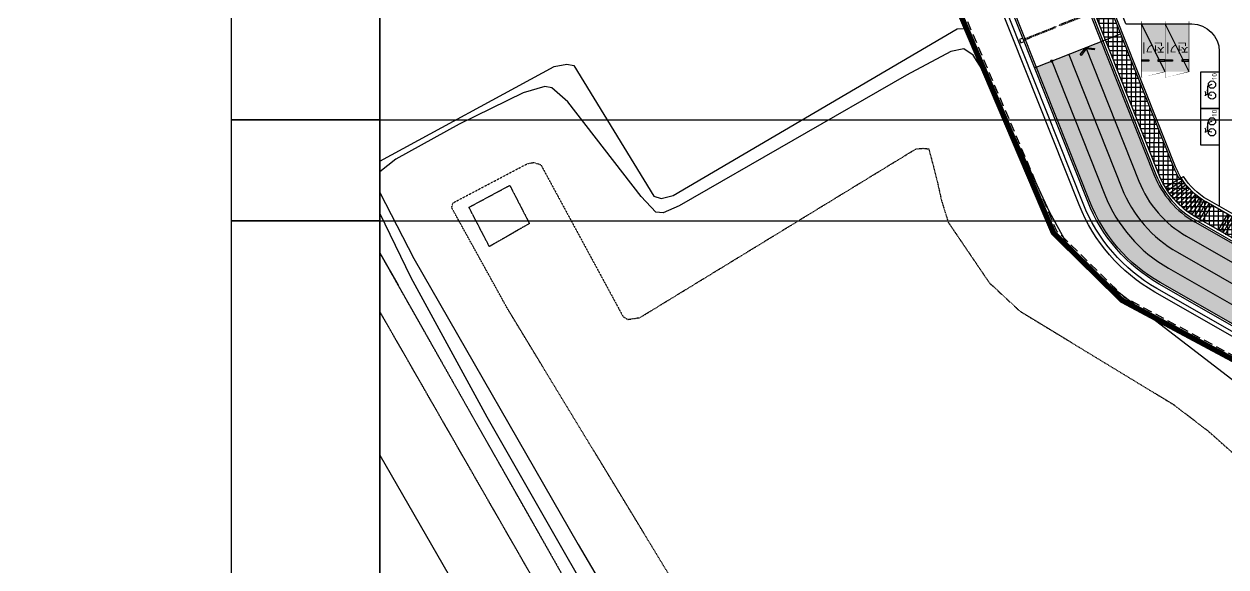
# Model space of a CAD drawing. Extents: x 152195838 to 160350639, y 364657247 to 370318102.
# Drawn here: x 157421036 to 157552073, y 364945318 to 365004488 of the extents above; entities that cross this region are included whole.
import ezdxf
from ezdxf.enums import TextEntityAlignment as Align
from ezdxf.xclip import XClip

# ---------------------------------------------------------------- set-up
doc = ezdxf.new("R2010")
doc.units = 0
doc.header["$MEASUREMENT"] = 0
for name, pattern in [('5M2P5', [7.5, 5, -2.5]), ('5M5', [10, 5, -5]), ('AAA004', [3, 2, -1]), ('B0024120', [15, 10, -1.75, -3.25]), ('DIVIDEX2', [2.5, 1, -0.5, 0, -0.5, 0, -0.5]), ('HIDDEN', [2, 1, -1]), ('PHANTOM2', [1.25, 0.625, -0.125, 0.125, -0.125, 0.125, -0.125]), ('사무실2종$0$ACAD_ISO04W100', [30, 24, -3, 0, -3])]:
    doc.linetypes.add(name, pattern=pattern)
doc.layers.get('0').update_dxf_attribs({"linetype": 'CONTINUOUS'})
for name, color, linetype in [('-2L-F-시설물', 1, 'CONTINUOUS'), ('0 구역계(부지)', 5, 'PHANTOM2'), ('4A.TEC SITE', 1, 'DIVIDEX2'), ('4A.TEC 주차 일반', 8, 'CONTINUOUS'), ('4A.TEC 주차 장애인', 8, 'CONTINUOUS'), ('4A.TEC 주차 확장형', 8, 'CONTINUOUS'), ('4A.TEC 해치 1', 9, 'CONTINUOUS'), ('A0013116', 1, 'CONTINUOUS'), ('A0013118', 1, 'CONTINUOUS'), ('A0023216', 7, 'CONTINUOUS'), ('A0033324', 1, '5M2P5'), ('B0014116', 7, '5M2P5'), ('B0024120', 3, 'B0024120'), ('F0017111', 30, 'CONTINUOUS'), ('F0027217', 7, 'CONTINUOUS'), ('F0037221', 7, 'CONTINUOUS'), ('F0037223', 7, '5M5'), ('main-plan$0$S', 6, 'CONTINUOUS'), ('㈜SE&C 심볼', 7, 'CONTINUOUS'), ('㈜SE&C 패턴 1', 8, 'CONTINUOUS')]:
    doc.layers.add(name, color=color, linetype=linetype)
doc.layers.add('DEFPOINT', color=135, linetype='CONTINUOUS', plot=False)
doc.styles.add('WMF-굴림0', font='')
doc.styles.add('맑은고딕', font='malgun.ttf')
doc.styles.get('WMF-굴림0').set_extended_font_data('Gulim')
pattern_1 = [(45, (157563952.6483679, 365006166.7660249), (-353.5533905932737, 353.5533905932738), []), (135, (157563952.6483679, 365006166.7660249), (-353.5533905932738, -353.5533905932737), [])]

# ---------------------------------------------------------------- blocks, each defined once
blk = doc.blocks.new('zw$C900')
at = {"layer": '0 구역계(부지)', "linetype": 'AAA004', "ltscale": 500, "flags": 128}
blk.add_lwpolyline([(-78575.8932724297, -83230.30794084072), (-84357.52812409401, -81321.10084974766), (-100486.9319172502, -75984.04069459438), (-109940.8102836311, -75633.03840070963), (-142159.2510149181, -85468.1913998127), (-161435.4577414691, -88756.73952740431), (-252852.3344921768, -90933.8607569933), (-260150.7376671731, -93735.62840306759), (-271129.4702801704, -102323.2394729257), (-291575.3070510626, -111577.3056328893), (-291455.8876899481, -113105.1623399258), (-292591.464776963, -125163.3185972571), (-292604.9398376942, -129352.5512968898), (-292051.2498914599, -132630.4669334888), (-291059.9463451207, -134529.9112989902), (-289084.8915148973, -141317.8479357362), (-289168.1682510674, -144286.5942445397), (-285316.7853286266, -146398.6944502592), (-285092.2347350717, -151579.9403541684), (-282702.2990558743, -162240.2937548757), (-272699.5918095708, -185723.8980418444), (-265308.7544811368, -192984.7446083426), (-216757.7963278592, -218935.9037465453), (-205440.1201757491, -225775.3245515227), (-188949.1560822427, -237591.2476690412), (-187639.6696222126, -238239.814555645), (-161500.0768897235, -240648.123149097), (-136284.3979222476, -235183.7232787609), (-121461.5362841785, -234587.9591162205), (-113065.7757844627, -233535.7110973001), (-95240.97689574957, -239555.8694114685), (-74879.59899285436, -238437.4060658216)], close=True, dxfattribs=at)
at = {"layer": '4A.TEC SITE', "color": 10, "linetype": '사무실2종$0$ACAD_ISO04W100', "ltscale": 300, "const_width": 600}
blk.add_lwpolyline([(-252931.0630389154, -90535.62228399515), (-260350.0068300664, -93383.66399717331), (-271338.1209399998, -101978.6133136153), (-271338.1209399998, -101978.6133136153), (-271338.1209399998, -101978.6133136153), (-271338.1209399998, -101978.6133136153), (-291995.9633761346, -111328.6361455917), (-291857.3570669591, -113101.9715337157), (-292991.4043308794, -125143.8833224773), (-293005.0477540791, -129385.4578686953), (-292435.1274232566, -132759.4594678283), (-291432.9268952906, -134679.783623755), (-289486.4936248362, -141369.3526955843), (-289574.8661992252, -144519.7613940239), (-285706.6556045711, -146641.0899031162), (-285490.3208156526, -151632.7655926943), (-283084.6201042235, -162363.4392185211), (-273036.5088972747, -185953.639511764), (-265548.0435034335, -193310.3970518112), (-216955.6549383104, -219283.7013186216)], dxfattribs=at)
blk = doc.blocks.new('dwgE1B8')
at = {"layer": 'A0013116', "flags": 128}
blk.add_lwpolyline([(874741.9681598544, 1181773.845905781), (891172.7152283192, 1117491.497779489), (890908.4935258627, 1113825.251627326), (889470.8974496126, 1109035.423211038), (888720.7208139896, 1107799.729676664), (884327.521881938, 1101925.037017226), (876823.7625643611, 1096360.940455973), (869988.9610950947, 1091904.046867609), (856928.3652961254, 1087641.346490562), (855954.0169597864, 1087152.086334527), (853516.3458387852, 1084831.790608227), (851597.4911819696, 1082346.711952209), (849772.4810448885, 1078331.962890625), (849112.5188713074, 1075991.045996308), (848194.9853556156, 1062550.706573248), (847502.384041667, 1060583.713938355), (846810.6794252992, 1059943.243232906), (836764.4559363127, 1054750.809895575), (824125.1447361112, 1047818.174625576), (800763.1917629242, 1034119.38675499), (787422.0021555424, 1026104.674466372), (788018.6251051426, 1024453.235585332), (790120.8817303181, 1020756.183997035), (801587.9275522232, 1000582.503153741)], dxfattribs=at)
at = {"layer": 'A0013118', "flags": 128}
blk.add_lwpolyline([(641181.2812626362, 923583.6710169315), (652373.6554556489, 929997.577041328), (777935.8784494996, 1001953.556643665), (785589.6571809053, 1006339.616859674), (793110.384398222, 993285.4082448483), (865561.8264610171, 867527.401512444), (866187.2321221828, 866441.9843273759), (867116.2317391634, 864829.5617166162), (876117.7736518383, 849205.1476778388), (879439.6484508514, 843439.2759721875), (882397.4762011766, 838305.0623552203), (889608.7787110806, 825787.6705183387), (890511.8409747481, 824220.4175351858), (890843.2921358347, 823644.9134802818), (895128.536603272, 816206.7643003464), (896032.6924245358, 814637.364705801)], dxfattribs=at)
at = {"layer": 'A0023216', "flags": 128}
blk.add_lwpolyline([(777602.2544033527, 1022884.391278923), (786575.9381939173, 1027557.348898292), (790660.6081002951, 1029684.415353715)], dxfattribs=at)
at = {"layer": 'A0033324', "flags": 128}
blk.add_lwpolyline([(899869.3690564632, 827897.4062047005), (906632.4064917564, 815011.2415004373), (914146.6792293787, 813454.9897626042), (957107.105384171, 838009.1142339706), (957613.3317131996, 836353.1202386022), (958116.6913850904, 833298.8549301624), (957018.9736104012, 830948.8305885196), (922406.1284366846, 810440.5095477104), (920602.5464898348, 809529.6452980042), (919308.8433238268, 809156.7288879156), (912901.4554316998, 809779.0025013685), (909623.6445029378, 810515.1258196235), (907534.6161568165, 811204.0093861222), (905918.3644033074, 812130.7402633429), (903934.6048282385, 813770.328243792), (831144.637785852, 942171.424896121), (822701.1311990023, 957461.8932983279), (786181.2947154045, 1021025.12220031), (785740.9458293915, 1022530.312838137), (786272.9011226892, 1023832.061541438), (787497.6756656766, 1025895.045488358), (788018.617682159, 1024453.253567696), (867058.8705266714, 885086.1876846552), (874938.745870769, 871624.3309935927), (875920.7997523546, 869288.2334548831), (884164.2411442995, 855235.5189735293), (884853.089505136, 854477.8355650902), (891606.9795212746, 842560.1532238722), (891589.2673363686, 842180.5334028602), (898569.334523797, 829625.4427960515)], close=True, dxfattribs=at)
at = {"layer": 'B0014116', "flags": 128}
blk.add_lwpolyline([(815902.2598798871, 1007276.032371044), (811537.6031911969, 1004765.358464956), (809311.7288895845, 1009050.470773637), (813751.8285858035, 1011436.876167774)], close=True, dxfattribs=at)
at = {"layer": 'B0024120', "flags": 128}
blk.add_lwpolyline([(762859.4773356318, 1008573.669331729), (772567.5689560175, 1014694.849461675), (800263.4796161652, 1030504.687806308), (827210.9908185005, 1045537.683386743), (846102.0656015873, 1056148.828267276)], dxfattribs=at)
at = {"layer": 'F0017111', "flags": 128}
for points in [[(798373.5999485254, 1029931.763067305), (792074.3469522595, 1027046.561006725), (789762.7854256034, 1026165.779711366), (789189.4795975685, 1026046.378074646), (788559.6276581287, 1026184.357772708), (788263.4435617328, 1026322.927435517), (785855.5433078408, 1029780.258918583)], [(783693.5205786228, 1029503.966385484), (781986.6340434551, 1028968.787402451), (781819.7607161999, 1028911.842885792), (778880.9237148762, 1026959.001635075), (771107.0901815891, 1021123.644622028), (767890.6503859162, 1019219.60169661), (767739.367933631, 1018991.126665473), (768473.4833025932, 1015890.260957837), (768421.2743501663, 1014356.299383461), (767356.1049833298, 1011299.428880215), (765576.9750272632, 1007874.624376595), (764164.5637506247, 1006472.902845204), (761620.1696429253, 1005031.721327007), (753563.521586299, 1001796.855800867)], [(898308.3919235468, 985795.5915107131), (876914.1965513229, 1002248.859967291), (874836.6556147337, 1004454.249606371), (872600.171353817, 1008556.59973371), (865834.5784276724, 1023151.78737098), (864289.6158161759, 1025626.148947537), (863246.889408946, 1026307.795035601), (861828.0848148465, 1026015.771372974), (857013.7065533996, 1023455.821565688), (832212.1499939561, 1009207.067807674), (830499.2696053982, 1008440.807225704), (829677.5258692503, 1008528.732361376), (828075.8176299334, 1010222.322624087), (820088.5258824825, 1020532.727168798), (818353.872208178, 1022079.289758503), (817598.2910702229, 1022227.583574533), (815220.5828307867, 1021507.179166794), (808232.1228375435, 1018114.161777675), (801335.0303019881, 1014274.394551635), (799380.2491119504, 1012730.208688617), (799174.2398697734, 1012056.079993784), (799498.8764013052, 1010863.633805513), (803313.5079520941, 1003483.956588686), (821225.6349118948, 972299.7074559927), (850083.4596494436, 923266.5234062076)]]:
    blk.add_lwpolyline(points, dxfattribs=at)
at = {"layer": 'F0037221', "flags": 128}
blk.add_lwpolyline([(872110.2372368574, 881829.8432440758), (871082.4562692642, 882252.6622336507), (870503.888643086, 882849.4587239623), (847431.3921742439, 923004.5358259082), (811302.0402873755, 986179.4854516387), (802989.773598671, 1001367.031747699), (797822.8817285299, 1012079.156254053), (798284.1926913261, 1012948.359486282), (799227.9279341698, 1013883.153549552), (818592.1971286535, 1024388.621392488), (819969.1092755198, 1024658.689174473), (820732.0780051351, 1024501.273958743), (829457.5293955803, 1010248.813405395), (830260.9429754019, 1010004.243202209), (831581.8644182086, 1010318.994838595), (862544.963603437, 1028490.606312573), (863541.397876054, 1028531.575445354)], dxfattribs=at)
at = {"layer": 'F0037223', "flags": 128}
blk.add_lwpolyline([(874013.556358099, 898240.0534659624), (873624.5119587183, 898430.1078202724), (867494.1806242466, 907491.1221439242), (862359.3405908346, 908493.9611978531), (859830.8792065978, 912213.6345978975), (860388.132080853, 917052.5507918596), (860247.81591928, 918719.8588012457), (838168.099799037, 957427.6963326335), (813569.9689632654, 997897.2836860418), (807417.8402193189, 1009016.867842913), (807582.882193625, 1009535.797765791), (815703.4478119016, 1013813.528336406), (816373.6610456705, 1013931.316369057), (817134.3442439437, 1013702.178498507), (826104.3077148199, 997141.1484949589), (826640.4570317268, 996825.2082742453), (827943.7334924936, 997025.6931865811), (858045.142043829, 1015414.837366402), (858864.4134472609, 1015478.162581384), (859443.2731281519, 1015411.914528608), (860298.8778685927, 1012132.883071125), (860822.0331708789, 1009795.195355535), (861565.9289096594, 1007401.20489037), (866023.0633820295, 1000831.643181026), (869357.4951102138, 997734.7945094109), (886125.9340522289, 987547.0055684447), (889917.5179409981, 984645.5200020671), (914723.7590572834, 962554.6961875558), (916101.6342810392, 961304.8001784086), (916898.7899503708, 960314.5944645405), (917248.6451532245, 959222.2798756957), (917146.5230178237, 957353.7895355225), (913569.5104197264, 934364.5454061627), (912808.7491592169, 931746.8252390027), (912166.4254238605, 930051.0564796925), (910398.7299261093, 927583.3107928634), (879347.0313075781, 901820.7242595553), (874013.556358099, 898240.0534659624)], dxfattribs=at)
blk = doc.blocks.new('zw$707F')
at = {"color": 253, "linetype": 'HIDDEN', "ltscale": 50}
for p, q in [((3800, 250), (0, 250)), ((0, 150), (0, 250)), ((3800, 150), (0, 150))]:
    blk.add_line(p, q, dxfattribs=at)
at = {"color": 253}
blk.add_lwpolyline([(3800, 0), (4200, 0), (4200, 400), (3800, 400)], close=True, dxfattribs=at)
blk = doc.blocks.new('dwg1F34')
h = blk.add_hatch()
h.set_pattern_fill('ANSI37', color=253, scale=4000, angle=45, style=0)
h.set_pattern_definition([(90, (143763.4785319865, -224403.4306810498), (-500, 3.061616997868383e-14), []), (180, (143763.4785319865, -224403.4306810498), (-6.123233995736766e-14, -500), [])])
edge = h.paths.add_edge_path()
edge.add_line((171908.8488029242, 107361.563351512), (162624.6697680056, 112664.4243969917))
edge.add_arc((167435.5868528187, 121087.3144473433), 9699.9999998623, -158.3428538636815, -119.73378859024871, ccw=False)
edge.add_line((158420.3209071755, 117507.5127871037), (144571.603985548, 152383.7092644572))
edge.add_line((144571.603985548, 152383.7092644572), (141674.3931365907, 159679.9588285685))
edge.add_line((141674.3931365907, 159679.9588285685), (141674.3931366205, 178661.6055728793))
edge.add_arc((156026.5451142192, 165166.949832201), 19699.99999866613, 129.5807496384335, 136.7637711121773, ccw=False)
edge.add_line((143474.3931366205, 180350.2788702846), (143474.3931365907, 160024.2575954795))
edge.add_line((143474.3931365907, 160024.2575954795), (146102.7971367538, 153404.963198185))
edge.add_line((146102.7971367538, 153404.963198185), (160093.2568559945, 118171.8058784008))
edge.add_arc((167435.5868552625, 121087.3144484758), 7900.000002548771, 201.6571461397735, 211.7406433947803)
edge.add_line((160717.1254975796, 116931.3215435743), (160887.213126868, 117036.5365537405))
edge.add_arc((167435.5868523717, 121087.3144468069), 7699.999999206494, 211.7406433959918, 240.2662114108468)
edge.add_line((163616.6114349961, 114401.1027578712), (168276.5005586743, 111739.5056024194))
edge.add_line((168276.5005586743, 111739.5056024194), (172852.0176986158, 109126.0993428826))
edge.add_line((172852.0176986158, 109126.0993428826), (171908.8488029242, 107361.563351512))
at = {"layer": '㈜SE&C 패턴 1'}
h = blk.add_hatch(dxfattribs=at)
h.set_pattern_fill('ANSI31', color=253, scale=50.00000000000001, angle=270.0000000000022, style=0)
h.set_pattern_definition([(270.000000000001, (-8024776.901985973, 2428035.827626705), (274.96306577, 1.089972556655994e-11), [158.7499999999999, -317.4999999999998]), (30.00000000000211, (-8024776.901985973, 2428035.827626705), (-137.4815328850094, 238.125000059266), [158.749999999999, -317.499999999998]), (330.0000000000023, (-8024776.901985973, 2427877.077626705), (137.4815328849906, 238.1250000592768), [158.749999999999, -317.4999999999981])])
edge = h.paths.add_edge_path()
edge.add_line((170038.9243758321, 103863.198458612), (169408.7799093723, 104010.128934443))
edge.add_line((169408.7799093723, 104010.128934443), (170353.2916657329, 103125.4934189916))
edge.add_line((170353.2916657329, 103125.4934189916), (169723.1471993327, 103272.4238945842))
edge.add_line((169723.1471993327, 103272.4238945842), (168089.0148844421, 100215.1927902102))
edge.add_line((168089.0148844421, 100215.1927902102), (158607.3060063422, 105630.8773037791))
edge.add_arc((167435.5868381858, 121087.3147184253), 17799.99999996447, -158.3428537545866, -119.73378857424723, ccw=False)
edge.add_line((150892.1091358066, 114518.1941144466), (145105.559982717, 129090.8671799898))
edge.add_line((145105.559982717, 129090.8671799898), (152169.0673163533, 131895.6602467895))
edge.add_line((152169.0673163533, 131895.6602467895), (157955.6164693832, 117322.9871813059))
edge.add_arc((167435.5868373811, 121087.3147178292), 10199.99999903913, 201.6571462439632, 240.2662114279842)
edge.add_line((162376.6843390465, 112230.2550763488), (171673.0566879809, 106920.4295575619))
edge.add_line((171673.0566879809, 106920.4295575619), (170038.9243758321, 103863.198458612))
blk.add_line((144919.6782107651, 129017.0568361282), (154213.7668077052, 132707.5740292668))
at = {"linetype": 'Continuous'}
for points in [[(164052.8083064258, 187402.3791963458, 0.3959863456339382), (155706.8814990819, 188955.9712917209), (145125.2997104526, 182172.9149206877, 0.1545404745177182), (137323.831581682, 172799.0207486749), (135158.1124666333, 167491.8341882229, 0.285149166265295), (136252.3562915623, 161044.0901446939), (144139.1136851013, 152118.0563386679), (157955.6164679527, 117322.9871813059, 0.1700757999944927), (162376.684337616, 112230.2550762892), (171673.0566876233, 106920.4295569062)], [(164052.8083063662, 187052.943430841, 0.4096384395395679), (155814.8146218956, 188787.5953997374), (145233.2328332663, 182004.5390287042, 0.1545404745180287), (137509.0069632232, 172723.4556900859), (135343.2878481448, 167416.2691295743, 0.285149166265009), (136402.2334851921, 161176.5168294311), (144312.1097481847, 152224.3176679611), (158141.4982398748, 117396.7975251079, 0.1700757999948878), (162475.8785042763, 112403.9229124188), (171767.3735772073, 107096.8831560612)], [(160717.1254974902, 116931.3215433955, -0.04402596836411021), (160093.2568604946, 118171.8058667779), (146102.7971366346, 153404.9631980062), (143474.3931365013, 160024.2575953603), (143474.3931365609, 180350.2788701653)], [(160887.2131267488, 117036.5365535617, -0.04402596836459785), (160279.1386324465, 118245.6162105799), (146288.6789087355, 153478.7735415101), (143674.3931365013, 160062.5130138993), (143674.3931365013, 180513.4263485074)], [(168276.5005585849, 111739.5056022406), (163616.6114349067, 114401.1027576923, -0.1251130164180169), (160887.2131267786, 117036.5365535617, -0.1251130164180169)], [(168356.1388017833, 112039.5056022406), (163765.4026849866, 114661.6045117974, -0.1251130164179387), (161142.3445706367, 117194.3590689301, -0.1251130164179387)]]:
    blk.add_lwpolyline(points, format="xyb", dxfattribs=at)
at = {"flags": 128}
for points in [[(167994.6978857219, 100038.7389869094), (158508.1118498743, 105457.2091989517, -0.1700757999950708), (150706.2273765206, 114444.3835042715), (137392.2672487795, 147973.8642325997), (134258.620223254, 151520.4471826553), (130456.6183877289, 153602.6214368343)], [(168089.014775306, 100215.1925860643), (158607.3060165942, 105630.8770350814, -0.1700757999948734), (150892.1091485023, 114518.1938480735), (137565.2633118927, 148080.125561893), (134385.3497629166, 151679.0718004704), (130462.9180639982, 153827.1997210979)], [(167523.113437891, 99156.47099113464), (158012.1410163641, 104588.8700184822, -0.1700757999948954), (149776.8185167313, 114075.331785202), (136527.2869332433, 147442.5575862527), (133624.97252509, 150727.3240936995), (130425.1200062633, 152479.7300156355)], [(167735.3264394403, 99553.49158924818), (158235.3278914392, 104979.6226497293, -0.1700757999945505), (150195.0525036454, 114241.4050588012), (136916.5280752182, 147681.6455770731), (133910.1139892638, 151084.2294837236), (130641.2716194391, 152874.4178417921)], [(171908.8488028049, 107361.5633512735), (162624.6697679162, 112664.4243967533, -0.1700757999947295), (158420.320912838, 117507.5127723813), (144571.6039295495, 152383.7092420459)]]:
    blk.add_lwpolyline(points, format="xyb", dxfattribs=at)
at = {"linetype": 'Continuous'}
for points in [[(160887.2131267786, 117036.5365535617), (159186.3368342817, 115984.386451304)], [(159391.3621500134, 115666.9409425259), (161049.9651814699, 116784.5437270999)], [(160887.2131267786, 117036.5365535617), (161142.3445706367, 117194.3590689301)], [(159608.5967529714, 115357.7223171592), (161222.40914464, 116539.0815193653)], [(159837.7109310031, 115057.1998980641), (161404.2832859457, 116300.5224856138)], [(160078.3569412827, 114765.8298091888), (161595.3115621507, 116069.2287037373)], [(160330.1695384979, 114484.0542834997), (161795.2040362358, 115845.5512245893)], [(160592.7665288746, 114212.300991714), (162003.6573172212, 115629.8295393586)], [(160865.7493503094, 113950.9823928475), (162220.3550208509, 115422.391063869)], [(161148.7036777437, 113700.4951085448), (162444.9682497978, 115223.5506423712)], [(161441.2000512481, 113461.2193210721), (162677.1560927033, 115033.6100687981)], [(161742.7945285141, 113233.5181962252), (162916.5661416352, 114852.857629478)], [(162053.0293582976, 113017.737332046), (163162.8350271583, 114681.5676651597)], [(162371.4336752892, 112814.2042343616), (163415.5889695287, 114520.0001545548)], [(162682.36123541, 112631.4726586938), (163674.3029022515, 114368.1510196924)], [(162942.8629895747, 112482.6814086437), (163934.8046563864, 114219.3597696424)], [(164195.3064105511, 114070.5685195923), (163203.3647435308, 112333.8901586533)], [(165931.9847714603, 113078.626852572), (164940.04310444, 111341.9484916925)], [(165199.6013311148, 111190.6324020624), (166192.8624684215, 112929.6208745837)], [(165460.1030852199, 111041.8411520123), (166453.3642225564, 112780.8296245933)], [(165720.6048393846, 110893.0499019623), (166713.865976721, 112632.0383744836)]]:
    blk.add_lwpolyline(points, dxfattribs=at)
at = {"layer": '㈜SE&C 심볼', "color": 1, "ltscale": 10}
blk.add_lwpolyline([(151437.5696867406, 131138.0318189859), (151417.5851935446, 131001.7566865087), (150554.8253601193, 131083.5539668798), (149999.9719688594, 130382.0670119524), (149891.9464887083, 130467.51165694), (150496.1313689351, 131231.3671519756)], close=True, dxfattribs=at)
for points in [[(150496.1313689351, 131231.3671519756), (156282.680521965, 116658.6940864921, 0.1700757999925418), (161483.9368391633, 110667.2445512414), (170824.2046818435, 105332.3471652865)], [(146778.4959301353, 129755.160274744), (152565.0450832248, 115182.4872091413, 0.1700757999920883), (159500.0535061359, 107193.8878288865), (168937.8668904901, 101803.2751824856)]]:
    blk.add_lwpolyline(points, format="xyb", dxfattribs=at)
at = {"layer": '㈜SE&C 심볼', "color": 1, "ltscale": 10, "const_width": 169.0636650183253}
blk.add_lwpolyline([(146804.7652912438, 129835.5068734884, 1), (146752.2269912064, 129674.8138435483, 1)], format="xyb", close=True, dxfattribs=at)
at = {"layer": '㈜SE&C 패턴 1', "color": 253, "flags": 128}
blk.add_lwpolyline([(148637.3136495352, 130493.2637133598), (154423.8628025949, 115920.5906478167, 0.1700757999925831), (160491.9951726496, 108930.566190064), (169881.0357974768, 103567.811167419)], format="xyb", dxfattribs=at)
at = {"layer": 'main-plan$0$S', "lineweight": -3, "ltscale": 15, "xscale": -1, "rotation": 201.6571481236224}
blk.add_blockref('zw$707F', (147532.9342344999, 133816.4297119379), dxfattribs=at)
at = {"layer": 'main-plan$0$S', "lineweight": -3, "ltscale": 15, "rotation": 201.657148123622}
blk.add_blockref('zw$707F', (147161.1706954539, 133668.8090119362), dxfattribs=at)
blk = doc.blocks.new('XR_B2F$0$A$C480771E1')
at = {"layer": '4A.TEC 해치 1', "ltscale": 30}
blk.add_hatch(color=254, dxfattribs=at).paths.add_polyline_path([(0.0007990654557943344, 0.0007797037251293659), (0.0007990840822458267, 5200.000779703725), (2600.000799084082, 5200.000781978015), (2600.000799065456, 0.0007819780148565769)])
at = {"layer": '4A.TEC 주차 확장형'}
blk.add_line((0.0007990840822458267, 0.0007819780148565769), (2600.000799065456, 5200.000779703725), dxfattribs=at)
for points in [[(0.0007990654557943344, 0.0007797037251293659), (0.0007990840822458267, 5200.000779703725), (2600.000799084082, 5200.000781978015), (2600.000799065456, 0.0007819780148565769)], [(800.0007951743901, 1150.000781186391), (50.00079517439008, 1150.000781929586), (50.00079532340169, 1300.000781929586), (800.0007953234017, 1300.000781186391)], [(1800.000802993774, 1150.000781186391), (2550.000802993774, 1150.000781929586), (2550.000802844763, 1300.000781929586), (1800.000802844763, 1300.000781186391)]]:
    blk.add_lwpolyline(points, close=True, dxfattribs=at)
at = {"layer": '4A.TEC 주차 일반', "color": 8, "style": 'WMF-굴림0', "text_generation_flag": 2}
blk.add_text('확', height=1000, rotation=180, dxfattribs=at).set_placement((602.2634164099583, 3079.544597754988))
blk = doc.blocks.new('주차-장애인')
at = {"layer": '4A.TEC 해치 1', "ltscale": 30}
h = blk.add_hatch(color=254, dxfattribs=at)
h.paths.add_polyline_path([(-1275, 1499.999999999883), (-1125, 1499.999999999883), (-1125, 2249.999999999884), (-1275, 2249.999999999884)], flags=0)
h.paths.add_polyline_path([(-1125, 799.9999999998836), (-1275, 799.9999999998836), (-1275, 49.99999999988356), (-1125, 49.99999999988356)], flags=16)
h.paths.add_polyline_path([(-5000, 3299.999999999883), (-5000, 2299.999999999883), (0, 2299.999999999883), (0, 3299.999999999883)])
h.paths.add_polyline_path([(-4504.691376447675, 2384.188166230801), (-4850.42711520195, 2384.189530044678), (-4850.425419569016, 2814.054743319634), (-4448.649944901466, 3215.827047973755), (-3673.042873740197, 3215.83010759938)], flags=16)
h.paths.add_polyline_path([(-3461.516836643221, 3215.827777773025), (-2685.909765601158, 3215.830837368848), (-3517.562891840935, 2384.184272199753), (-4293.163844108581, 2384.187331795576)], flags=16)
h.paths.add_polyline_path([(-4660.17766726017, 3215.827692448976), (-4850.42458486557, 3025.582275688532), (-4850.423834562303, 3215.826941966894)], flags=16)
h.paths.add_polyline_path([(-3306.035359501839, 2384.183437764528), (-2474.383522152901, 3215.828713953378), (-1698.776450514793, 3215.831773519402), (-2530.43440759182, 2384.180378168705)], flags=16)
h.paths.add_polyline_path([(-2318.906875371933, 2384.179543763283), (-1487.252571940422, 3215.827285379055), (-711.6455008983612, 3215.830344974879), (-1543.305923223495, 2384.17648404825)], flags=16)
h.paths.add_polyline_path([(-1331.77839076519, 2384.175649702433), (-500.1198480129241, 3215.827631085995), (-149.5737661123276, 3215.829013913753), (-149.5720896720886, 2790.774731337908), (-556.1774389743805, 2384.1725899874)], flags=16)
h.paths.add_polyline_path([(-344.6496105194092, 2384.172051519039), (-149.573654294014, 2579.246468603495), (-149.5728849172592, 2384.171281963471)], flags=16)
h.paths.add_polyline_path([(-5000, 2299.999999999883), (-5000, 1430.001025646808), (-4739.999999880789, 1429.999999970081), (-4740.002208948134, 869.9999999998836), (-5000, 870.0010256380775), (-5000, -1.164153e-10), (0, -1.164153e-10), (0, 2299.999999999883)])
h.paths.add_polyline_path([(-2142.097122192383, 1547.916801988962, -3.722470103905922), (-2241.779517772418, 1405.786853164085), (-2644.400097727776, 1376.838501572492), (-2644.402078270912, 874.8422970174578), (-2779.017375349999, 874.8428279756336), (-2779.015433311462, 1367.159681856516), (-2913.63076877594, 1357.480861991527), (-2913.633450150491, 677.7531418799188), (-3542.583141079405, 411.1845041550695), (-3481.217271914736, 235.7157765956363), (-3608.285921206728, 191.276643398567), (-3711.315294146538, 485.8774221240308), (-3048.248395800591, 766.9060039817122), (-3048.24557185173, 1482.764881938579)], flags=16)
h.paths.add_polyline_path([(-3544.665892394871, 688.0948884944664), (-3363.115015552423, 765.0418534382477), (-3363.115015506745, 765.0418534277705), (-3363.115015552423, 765.0418534382477), (-3544.665892394871, 688.0948884944664, -0.2842203612393061), (-3919.191857967599, 1293.74031536805, 0.2842203612393062)], flags=0)
h.paths.add_polyline_path([(-1275, 2249.999999999884), (-1125, 2249.999999999884), (-1125, 1499.999999999883), (-1275, 1499.999999999883)], flags=16)
h.paths.add_polyline_path([(-1275, 799.9999999998836), (-1125, 799.9999999998836), (-1125, 49.99999999988356), (-1275, 49.99999999988356)], flags=0)
h.paths.add_polyline_path([(-3363.115015506745, 765.0418534277705), (-3544.665892362595, 688.0948884784012, -1.375770512780422), (-2641.844194054604, 1606.459033161285), (-2791.725917577744, 1595.682562619331, 1.47270877845371)], flags=16)
at = {"layer": '4A.TEC 주차 장애인', "color": 8}
for p, q in [((-5000, 3299.999999999883), (-5000, 1430.001025646808)), ((0, 3299.999999999883), (-5000, 3299.999999999883)), ((-4850.425419569016, 2814.054743319634), (-4850.42711520195, 2384.189530044678)), ((-4660.17766726017, 3215.827692448976), (-4850.42458486557, 3025.582275688532)), ((-4448.649944901466, 3215.827047973755), (-4850.425419569016, 2814.054743319634)), ((-4850.423834562303, 3215.826941966894), (-4850.42458486557, 3025.582275688532)), ((-4660.17766726017, 3215.827692448976), (-4850.423834562303, 3215.826941966894)), ((-3673.042873740197, 3215.83010759938), (-4504.691376447675, 2384.188166230801)), ((-3673.042873740197, 3215.83010759938), (-4448.649944901466, 3215.827047973755)), ((-3461.516836643221, 3215.827777773025), (-4293.163844108581, 2384.187331795576)), ((-2685.909765601158, 3215.830837368848), (-3517.562891840935, 2384.184272199753)), ((-2685.909765601158, 3215.830837368848), (-3461.516836643221, 3215.827777773025)), ((-2474.383522152901, 3215.828713953378), (-3306.035359501839, 2384.183437764528)), ((-1698.776450514793, 3215.831773519402), (-2530.43440759182, 2384.180378168705)), ((-1698.776450514793, 3215.831773519402), (-2474.383522152901, 3215.828713953378)), ((-1487.252571940422, 3215.827285379055), (-2318.906875371933, 2384.179543763283)), ((-711.6455008983612, 3215.830344974879), (-1543.305923223495, 2384.17648404825)), ((-711.6455008983612, 3215.830344974879), (-1487.252571940422, 3215.827285379055)), ((-500.1198480129241, 3215.827631085995), (-1331.77839076519, 2384.175649702433)), ((-149.5720896720886, 2790.774731337908), (-556.1774389743805, 2384.1725899874)), ((-149.5737661123276, 3215.829013913753), (-500.1198480129241, 3215.827631085995)), ((-149.5737661123276, 3215.829013913753), (-149.5720896720886, 2790.774731337908)), ((0, -1.164153e-10), (0, 3299.999999999883)), ((-5260.002208948137, 870.0020512937335), (-5259.999999880791, 1430.002051323536)), ((-5259.999999880791, 1430.002051323536), (-4739.999999880789, 1429.999999970081)), ((0, 2299.999999999883), (-5000, 2299.999999999883)), ((-4504.691376447675, 2384.188166230801), (-4850.42711520195, 2384.189530044678)), ((-4740.002208948134, 869.9999999998836), (-4739.999999880789, 1429.999999970081)), ((-3517.562891840935, 2384.184272199753), (-4293.163844108581, 2384.187331795576)), ((-2530.43440759182, 2384.180378168705), (-3306.035359501839, 2384.183437764528)), ((-1543.305923223495, 2384.17648404825), (-2318.906875371933, 2384.179543763283)), ((-556.1774389743805, 2384.1725899874), (-1331.77839076519, 2384.175649702433)), ((-1125, 2249.999999999884), (-1275, 2249.999999999884)), ((-1275, 2249.999999999884), (-1275, 1499.999999999883)), ((-1275, 1499.999999999883), (-1125, 1499.999999999883)), ((-1125, 1499.999999999883), (-1125, 2249.999999999884)), ((-149.573654294014, 2579.246468603495), (-344.6496105194092, 2384.172051519039)), ((-149.5728849172592, 2384.171281963471), (-344.6496105194092, 2384.172051519039)), ((-149.573654294014, 2579.246468603495), (-149.5728849172592, 2384.171281963471)), ((-4740.002208948134, 869.9999999998836), (-5260.002208948137, 870.0020512937335)), ((-5000, 870.0010256468087), (-5000, -1.164153e-10)), ((-1275, 49.99999999988356), (-1275, 799.9999999998836)), ((-1275, 799.9999999998836), (-1125, 799.9999999998836)), ((-1125, 49.99999999988356), (-1275, 49.99999999988356)), ((-1125, 799.9999999998836), (-1125, 49.99999999988356)), ((-5000, -1.164153e-10), (0, -1.164153e-10))]:
    blk.add_line(p, q, dxfattribs=at)
at = {"layer": '4A.TEC 주차 장애인', "color": 8, "extrusion": (0, 0, -1)}
for p, q in [((-5136.632404565811, 1055.279048561933), (-5159.782838225364, 1041.171590655926)), ((-5018.542986154557, 1097.095184445264), (-5154.017472147942, 1014.539468884351)), ((-5154.017472147942, 1014.539468884351), (-5120.256567597389, 953.613278150442)), ((-5098.887187242508, 968.1603912411957), (-5120.256567597389, 953.613278150442)), ((-4992.80070912838, 1082.636632948997), (-5119.528715372084, 1005.410864889505)), ((-5119.528715372084, 1005.410864889505), (-5098.887187242508, 968.1603912411957)), ((-4829.144998192788, 1217.888886541012), (-5019.007735133171, 1205.559329777839)), ((-5018.542986154557, 1097.095184445264), (-5019.007735133171, 1205.559329777839)), ((-4992.800319433212, 1181.464665353182), (-4992.80070912838, 1082.636632948997)), ((-4967.057978868485, 1183.136355429771), (-4992.800319433212, 1181.464665353182)), ((-4967.058261275291, 1111.486655264976), (-4967.057978868485, 1183.136355429771)), ((-4967.058261275291, 1111.486655264976), (-4941.315927267075, 1111.486553788068)), ((-4963.969799995421, 1221.620375573518), (-4937.967238545418, 1229.211351364734)), ((-4869.255946397782, 1189.487552761915), (-4941.315638065338, 1184.808045476558)), ((-4941.315638065338, 1184.808045476558), (-4941.315927267075, 1111.486553788068)), ((-4869.255994200706, 1177.398780196789), (-4869.255946397782, 1189.487552761915))]:
    blk.add_line(p, q, dxfattribs=at)
at = {"layer": '4A.TEC 주차 장애인', "color": 8}
for points in [[(-2641.844194054604, 1606.459033191088, 1.375770512780422), (-3544.665892362595, 688.0948885082034), (-3363.115015506745, 765.0418534575728, -1.47270877845371), (-2791.725917577744, 1595.682562649133)], [(-2641.844194054604, 1606.459033161285, 1.375770512780422), (-3544.665892362595, 688.0948884784012), (-3363.115015506745, 765.0418534277705, -1.47270877845371), (-2791.725917577744, 1595.682562619331)], [(-2241.779517769813, 1405.78685319412, 3.72247010455141), (-2142.097122192383, 1547.916801988962), (-3048.24557185173, 1482.764881938579), (-3048.248395800591, 766.9060039817122), (-3711.315294146538, 485.8774221240308), (-3608.285921216011, 191.2766434251098), (-3481.21727192402, 235.7157766221789), (-3542.583141088486, 411.1845041810302), (-2913.633450150491, 677.7531419097212), (-2913.63076877594, 1357.48086202133), (-2779.015433311462, 1367.159681886318), (-2779.017375349999, 874.8428280054358), (-2644.402078270912, 874.8422970472601), (-2644.400097727776, 1376.838501602295)], [(-2241.779517769813, 1405.786853164318, 3.72247010455141), (-2142.097122192383, 1547.91680195916), (-3048.24557185173, 1482.764881908777), (-3048.248395800591, 766.90600395191), (-3711.315294146538, 485.8774220942287), (-3608.285921216011, 191.2766433953074), (-3481.21727192402, 235.7157765923767), (-3542.583141088486, 411.1845041512277), (-2913.633450150491, 677.7531418799188), (-2913.63076877594, 1357.480861991527), (-2779.015433311462, 1367.159681856516), (-2779.017375349999, 874.8428279756336), (-2644.402078270912, 874.8422970174578), (-2644.400097727776, 1376.838501572492)]]:
    blk.add_lwpolyline(points, format="xyb", close=True, dxfattribs=at)
at = {"layer": '4A.TEC 주차 장애인', "color": 8, "extrusion": (0, 0, -1)}
for centre, radius, start, end in [((5061.429749011995, 1150.001267880085), 146.6875209639091, 312.1052003627703, 147.3169072069565), ((5061.429749011995, 1150.001267880085), 120.9451869092698, 308.4470583117174, 143.6894394876674), ((4830.05995118618, 1179.20219767082), 38.71543434798685, 80.9234143250534, 357.3301169668613)]:
    blk.add_arc(centre, radius, start, end, dxfattribs=at)
blk = doc.blocks.new('zw$811E')
at = {"layer": '4A.TEC 해치 1', "ltscale": 30}
blk.add_hatch(color=254, dxfattribs=at).paths.add_polyline_path([(0, 5200.000002264977), (5.960464477539062e-08, 2.264976501464844e-06), (2600.000000059605, 0), (2600, 5200)])
at = {"layer": '4A.TEC 주차 확장형'}
blk.add_line((2600, 2.264976501464844e-06), (5.960464477539062e-08, 5200), dxfattribs=at)
at = {"layer": '4A.TEC 주차 확장형', "color": 140, "const_width": 50}
blk.add_lwpolyline([(2600.000000059605, 0), (2600, 5200), (0, 5200.000002264977), (5.960464477539062e-08, 2.264976501464844e-06)], close=True, dxfattribs=at)
at = {"layer": '4A.TEC 주차 확장형'}
for points in [[(799.9999961256981, 1150.000001490116), (49.99999612569809, 1150.000002264977), (49.99999624490738, 1300.000002264977), (799.9999962449074, 1300.000001490116)], [(1800.000003933907, 1150.000001490116), (2550.000003874302, 1150.000002264977), (2550.000003755093, 1300.000002264977), (1800.000003755093, 1300.000001490116)]]:
    blk.add_lwpolyline(points, close=True, dxfattribs=at)
at = {"layer": '4A.TEC 주차 일반', "color": 8, "style": 'WMF-굴림0'}
blk.add_text('전기', height=1000, rotation=179.9999999999999, dxfattribs=at).set_placement((1300.000000059605, 2600.000001132488), align=Align.MIDDLE_CENTER)
blk = doc.blocks.new('zw$53BB')
at = {"layer": '-2L-F-시설물'}
for p, q in [((1410.499148733914, 1202.988131549209), (1584.841473549604, 723.9865315519273)), ((1584.841473549604, 723.9865315519273), (2523.542244441807, 723.986531548202)), ((1974.358258880675, 684.0697315484285), (2134.025459110737, 684.0697315484285)), ((2094.108659051359, 723.986531548202), (2094.108659051359, 684.0697315484285)), ((2241.810991093516, 484.4857315532863), (2151.259222112596, 468.5190115496516)), ((2241.810991093516, 484.4857315532863), (2640.978991664946, 484.4857315532863)), ((2608.003150440753, 1202.988131545484), (2481.311791434884, 484.4857315532863)), ((2640.978991664946, 484.4857315532863), (2550.427222684026, 468.5190115496516))]:
    blk.add_line(p, q, dxfattribs=at)
blk.add_lwpolyline([(0, 2000), (4000, 2000), (4000, 0), (0, 0)], close=True, dxfattribs=at)
for centre in [(1410.499148733914, 1202.988131549209), (2608.003150440753, 1202.988131545484)]:
    blk.add_ellipse(centre, major_axis=(-399.1672080082601, -0.7954429868183095), ratio=0.9999999985668454, start_param=4.710387404686833, end_param=10.99357271186642, dxfattribs=at)
at = {"layer": '-2L-F-시설물', "color": 250, "ltscale": 5, "style": '맑은고딕'}
blk.add_text('10', height=500, rotation=180, dxfattribs=at).set_placement((920.3251909837127, 1719.315560180694))
blk = doc.blocks.new('as9w87er')
h = blk.add_hatch()
h.set_pattern_fill('ANSI37', color=253, scale=4000, style=0)
h.set_pattern_definition(pattern_1)
h.paths.add_polyline_path([(157549847.0045792, 365050100.9719387, 0.2374431581218844), (157551147.0045656, 365052498.209461), (157551147.0045655, 365054424.1593015, 0.1015068943790031), (157550311.7140539, 365057721.9245624), (157550097.004577, 365057579.5024077, 0.01879214958167425), (157549847.0045792, 365057927.2799909), (157549847.0045792, 365050100.9719387)])
h = blk.add_hatch()
h.set_pattern_fill('ANSI37', color=253, scale=4000, style=0)
h.set_pattern_definition(pattern_1)
edge = h.paths.add_edge_path()
edge.add_arc((157548347.0045837, 365040495.1931493), 2999.999999314547, 359.9999999988616, 408.1896852055643)
edge.add_line((157550347.0045792, 365042731.2611298), (157550347.0045792, 365011259.1251683))
edge.add_arc((157548347.004583, 365013495.1931491), 2999.999999955874, 311.8103147995503, 360)
edge.add_line((157551347.004583, 365013495.1931491), (157551347.004583, 365040495.1931491))
for p, q in [((157549847.0045792, 365050100.9719387), (157549847.0045792, 365057927.2799909)), ((157550347.0045792, 365042731.2611298), (157550347.0045792, 365011259.1251682))]:
    blk.add_line(p, q)
at = {"flags": 128}
for points in [[(157538647.005362, 365049495.1931524), (157538647.005362, 365010796.1920688)], [(157541149.0199066, 365004495.193149), (157538647.0053597, 365010796.1920746)]]:
    blk.add_lwpolyline(points, dxfattribs=at)
blk.add_lwpolyline([(157551347.004583, 365013495.1931491), (157551347.004583, 365040495.1931491, 0.4142135623585469), (157548347.0045829, 365043495.1931491), (157546647.0053597, 365043495.193149, 0.414213562396372), (157545147.0053597, 365041995.193149), (157545147.0053597, 365011995.193149, 0.4142135623963721), (157546647.0053597, 365010495.193149), (157548347.004583, 365010495.1931491, 0.414213562373095)], format="xyb", close=True, dxfattribs=at)
blk.add_lwpolyline([(157541149.0199066, 365004495.193149), (157548347.004583, 365004495.193149, -0.4142135623701854), (157551347.004583, 365001495.193149), (157551347.004583, 364984618.6649672)], format="xyb", dxfattribs=at)
at = {"lineweight": 0, "rotation": 270}
for p in [(157549347.004583, 364999295.193149), (157549347.004583, 364995295.193149)]:
    blk.add_blockref('zw$53BB', p, dxfattribs=at)
at = {"layer": '4A.TEC 주차 일반', "color": 8}
for p in [(157542847.0053608, 364999295.193149), (157545447.0053608, 364999295.193149)]:
    blk.add_blockref('zw$811E', p, dxfattribs=at)
at = {"layer": '4A.TEC 주차 장애인', "rotation": 359.9999999999999}
for p in [(157550147.0053597, 365038695.193149), (157550147.0053597, 365035395.193149)]:
    blk.add_blockref('주차-장애인', p, dxfattribs=at)
at = {"layer": '4A.TEC 주차 확장형', "xscale": -1}
for p, rotation in [((157538647.0045629, 365054695.1939287), 179.9999999999999), ((157541247.004564, 365054695.1939231), 179.9999999999999), ((157543847.0045651, 365054695.1939174), 179.9999999999999), ((157546447.0045702, 365054695.1939038), 179.9999999999999), ((157533447.0045778, 365046895.1923511), 269.9999999999999), ((157533447.0045778, 365044295.1923511), 269.9999999999999), ((157533447.0045778, 365041695.1923511), 269.9999999999999), ((157533447.0045778, 365039095.1923511), 269.9999999999999), ((157533447.0045778, 365036495.1923511), 269.9999999999999), ((157533447.0045778, 365033895.1923511), 269.9999999999999), ((157550347.0061395, 365035395.1939481), 89.99999999999937), ((157533447.0045778, 365031295.1923511), 269.9999999999999), ((157550347.0061395, 365032795.1939481), 89.99999999999937), ((157533447.0045778, 365028695.1923511), 269.9999999999999), ((157550347.0061395, 365030195.1939481), 89.99999999999937), ((157533447.0045778, 365026095.1923511), 269.9999999999999), ((157550347.0061395, 365027595.1939481), 89.99999999999935), ((157533447.0045778, 365023495.1923511), 269.9999999999999), ((157550347.0061395, 365024995.1939481), 89.99999999999937), ((157550347.0061395, 365022395.1939481), 89.99999999999937), ((157550347.0061395, 365019795.1939481), 89.99999999999935), ((157550347.0061418, 365017195.1939481), 89.99999999999933), ((157550347.0061463, 365014595.1939492), 89.99999999999933)]:
    blk.add_blockref('XR_B2F$0$A$C480771E1', p, dxfattribs=dict(at, rotation=rotation))
blk = doc.blocks.new('s98w7er')
at = {"layer": 'DEFPOINT'}
for p, q in [((157459833.8927978, 364994031.8958185), (157443670.7345209, 364994031.8958185)), ((157459833.8927978, 364983031.8958185), (157443670.7345209, 364983031.8958185))]:
    blk.add_line(p, q, dxfattribs=at)
blk = doc.blocks.new('A$C111325cc')
at = {"layer": 'DEFPOINT'}
for p, q in [((-0.00675654411315918, 97063.16306215525), (324968.6379202604, 97063.16306215525)), ((-0.00675654411315918, 86063.16306215525), (324968.6379202604, 86063.16306215525))]:
    blk.add_line(p, q, dxfattribs=at)

msp = doc.modelspace()

# ---------------------------------------------------------------- linework, layer by layer
at = {"layer": 'DEFPOINT'}
for points in [[(157443670.7345209, 365140968.7306054), (157768639.3791977, 365140968.7306054), (157768639.3791977, 364896968.7306052), (157443670.7345209, 364896968.7306052)], [(157459833.8927978, 365124805.5723284), (157768639.3791977, 365124805.5723284), (157768639.3791977, 364896968.7306052), (157459833.8927978, 364896968.7306052)]]:
    msp.add_lwpolyline(points, close=True, dxfattribs=at)

# ---------------------------------------------------------------- block references
ref = msp.add_blockref('zw$C900', (157806294.1962707, 365167692.3902164))
XClip(ref).set_block_clipping_path([(-346460.30347290635, -270723.6596111059), (-37654.81707301736, -42886.81788802147)])
ref = msp.add_blockref('dwg1F34', (157386294.1962707, 364870692.3902164))
XClip(ref).set_block_clipping_path([(73539.69652709365, 26276.340388774872), (382345.18292698264, 254113.18211197853)])
msp.add_blockref('as9w87er', (0, 0))
for name, p in [('s98w7er', (0, 0)), ('A$C111325cc', (157443670.7412774, 364896968.7327564))]:
    msp.add_blockref(name, p, dxfattribs=at)
at = {"layer": 'F0027217'}
ref = msp.add_blockref('dwgE1B8', (156660233.8627303, 363975469.30426), dxfattribs=at)
XClip(ref).set_block_clipping_path([(799600.0300675035, 921499.4263452888), (1108405.5164673924, 1149336.2680683732)])

doc.saveas('drawing.dxf')
